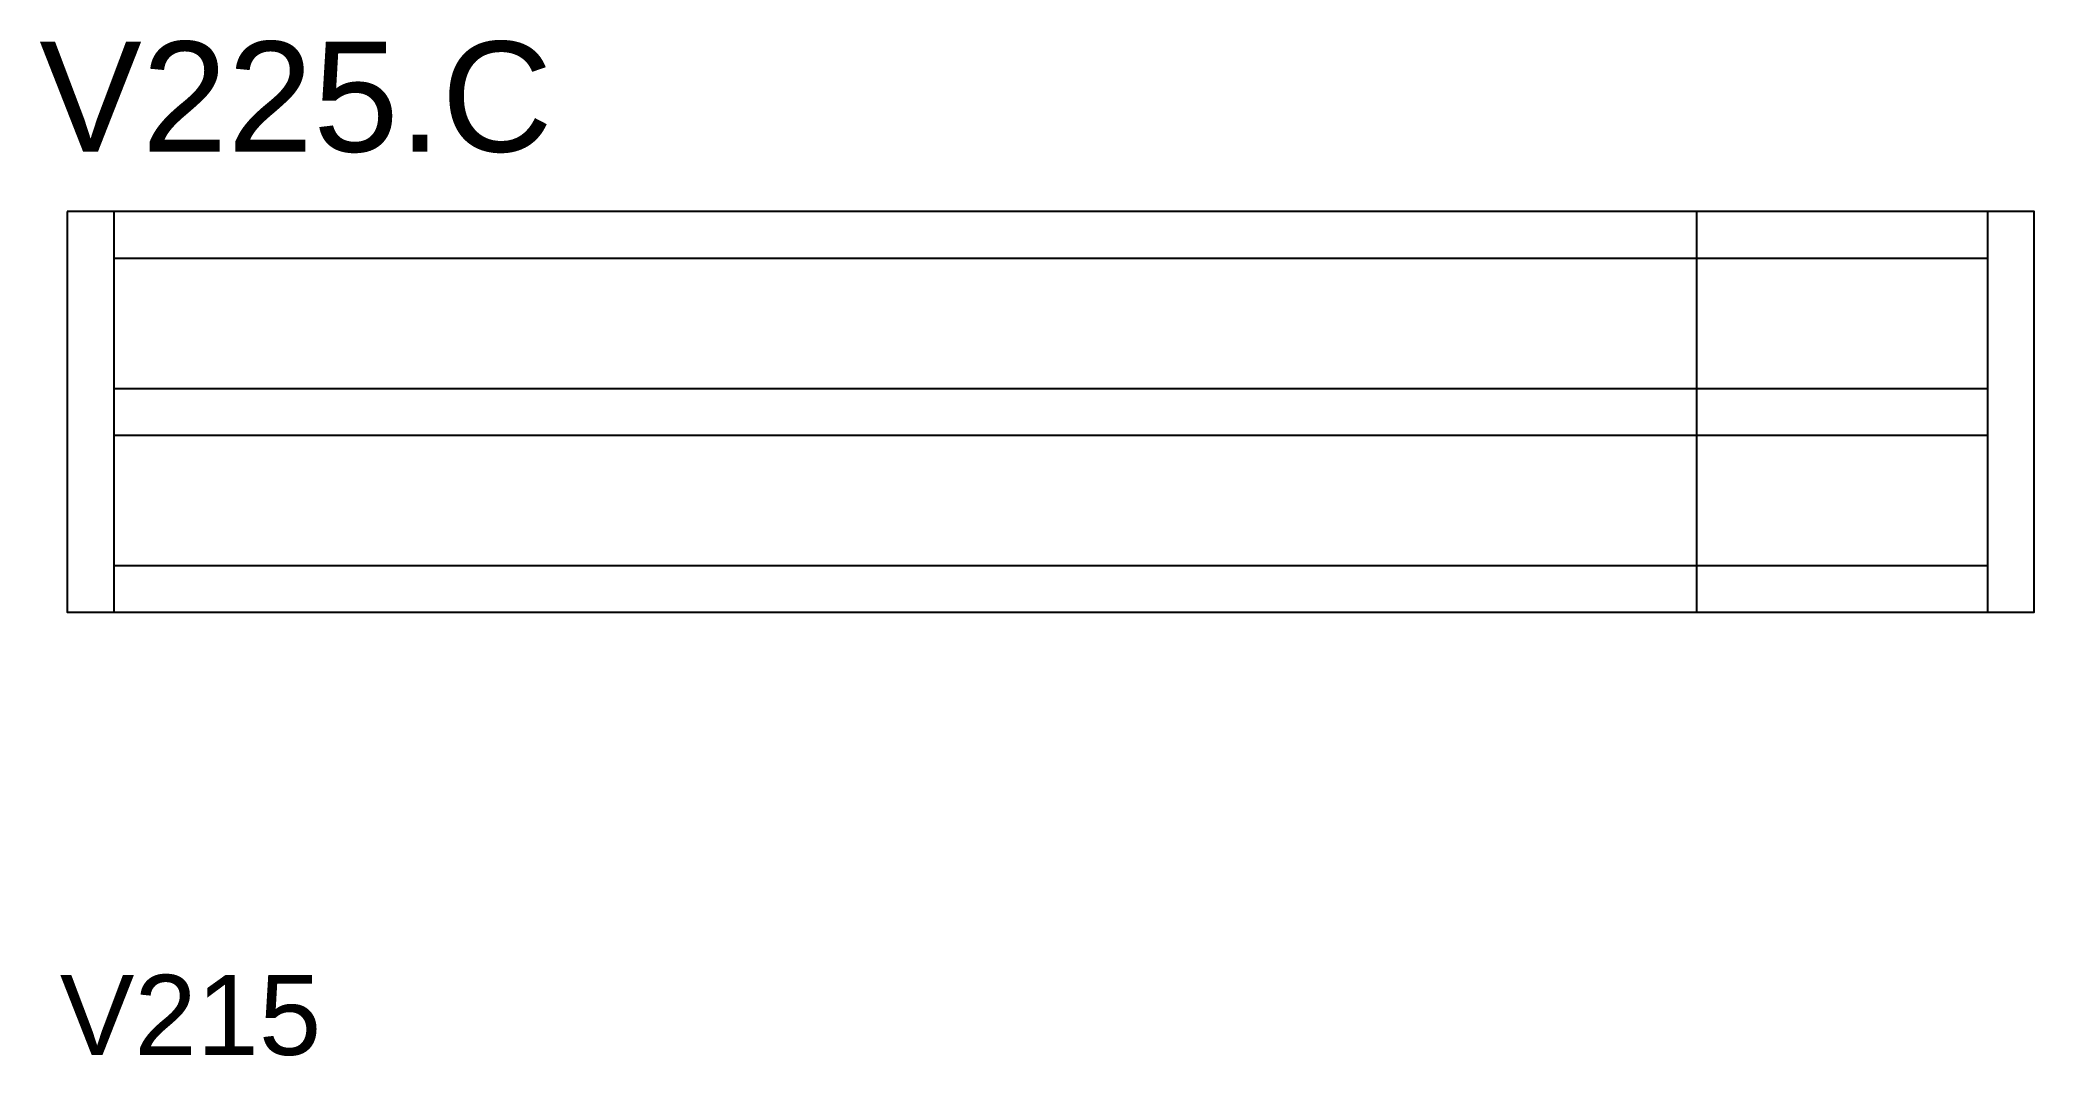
# Model space of a CAD drawing. Extents: x 1681 to 1980, y 15678 to 15830.
import ezdxf

# ---------------------------------------------------------------- set-up
doc = ezdxf.new("R2010")
doc.units = 0
for name, color, linetype in [('5', 5, 'Continuous'), ('NOMENCLATURA', 7, 'Continuous'), ('Painéis', 200, 'Continuous'), ('SARR_2.2x7', 40, 'Continuous')]:
    doc.layers.add(name, color=color, linetype=linetype)
doc.styles.get("Standard").update_dxf_attribs({"font": 'arial.ttf'})

msp = doc.modelspace()

# ---------------------------------------------------------------- linework, layer by layer
at = {"layer": 'Painéis'}
msp.add_line((1929.1, 15744.15), (1929.1, 15804.15), dxfattribs=at)
msp.add_lwpolyline([(1685.1, 15804.15), (1685.1, 15744.15), (1979.6, 15744.15), (1979.6, 15804.15), (1685.1, 15804.15)], dxfattribs=at)
at = {"layer": 'SARR_2.2x7', "linetype": 'Continuous'}
for p, q in [((1692.1, 15804.15), (1692.1, 15744.15)), ((1972.6, 15804.15), (1972.6, 15744.15)), ((1972.6, 15797.15), (1692.1, 15797.15)), ((1692.1, 15777.65), (1972.6, 15777.65)), ((1692.1, 15770.65), (1972.6, 15770.65)), ((1692.1, 15751.15), (1972.6, 15751.15))]:
    msp.add_line(p, q, dxfattribs=at)

# ---------------------------------------------------------------- texts
at = {"layer": '5', "linetype": 'Continuous'}
msp.add_text('V215', height=12, rotation=360, dxfattribs=at).set_placement((1683.99, 15677.84))
at = {"layer": 'NOMENCLATURA', "linetype": 'Continuous'}
msp.add_text('V225.C', height=16.5, dxfattribs=at).set_placement((1680.91, 15813.12))

doc.saveas('drawing.dxf')
